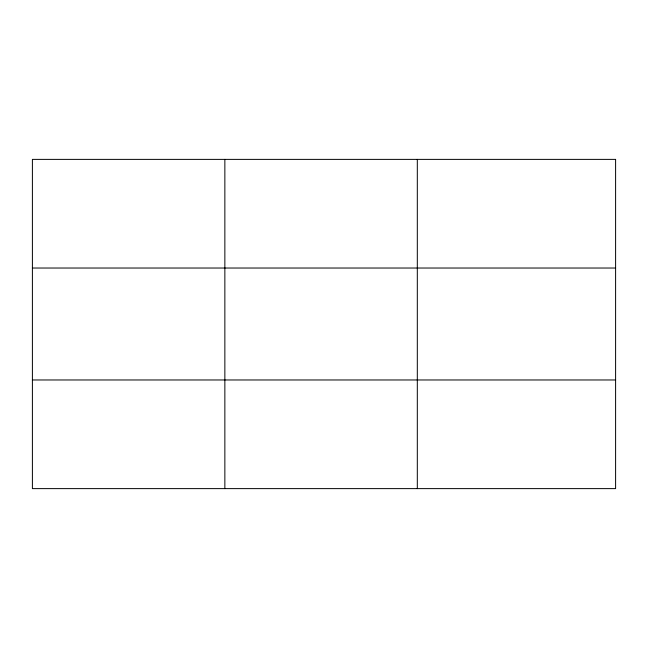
<?xml version="1.0" encoding="UTF-8"?>
<svg xmlns="http://www.w3.org/2000/svg" width="648" height="648" viewBox="0 0 648 648"><rect width="100%" height="100%" fill="white"/><g stroke="black" fill="none" stroke-linecap="round" stroke-linejoin="round"><path stroke-width="0.97" d="M224.856 159.384L224.856 488.616M417.312 159.384L417.312 488.616M32.4 268.029L615.6 268.029M32.4 379.971L615.6 379.971M615.6 159.384L615.6 488.616L32.4 488.616L32.4 159.384L615.6 159.384"/></g></svg>
